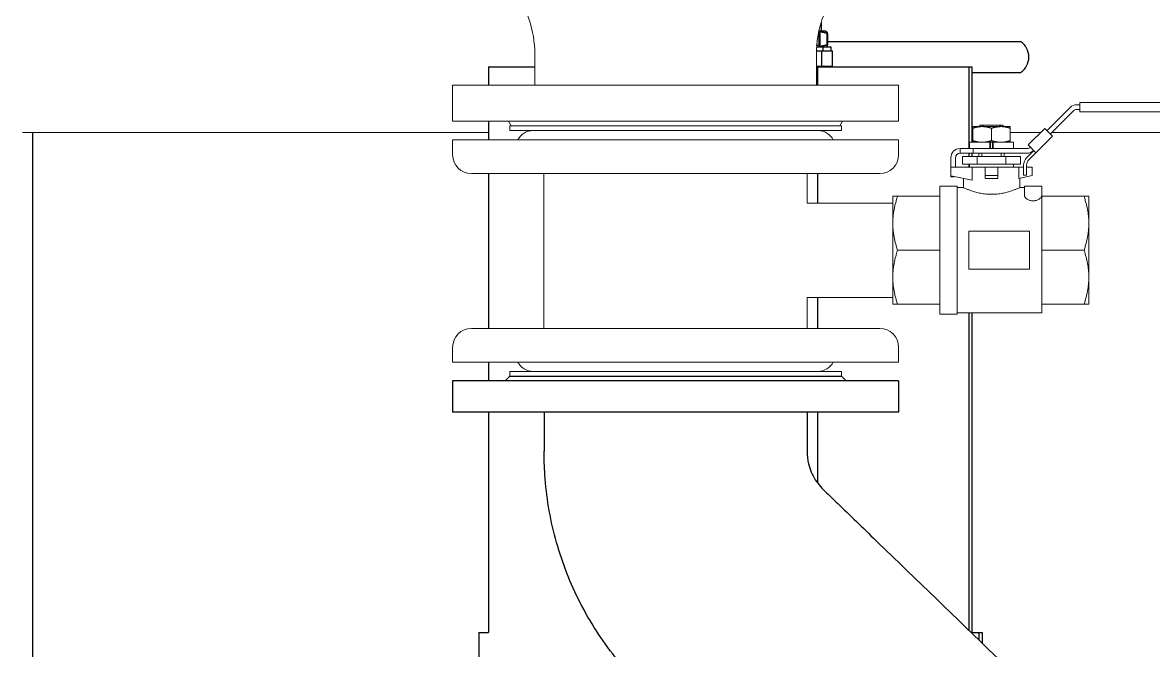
# Model space of a CAD drawing. Header units: millimetres. Extents: x -4172 to 126100, y -2 to 142133.
# Drawn here: x 89359 to 91166, y 22352 to 23355 of the extents above; entities that cross this region are included whole.
import ezdxf

# ---------------------------------------------------------------- set-up
doc = ezdxf.new("R2010")
doc.units = ezdxf.units.MM
doc.header["$LTSCALE"] = 100
doc.layers.add('P_Biomass (BM)', color=150, linetype='Continuous', lineweight=18, true_color=0x007fff)
doc.layers.add('P_Cable Ducts (CD)', color=30, linetype='Continuous', lineweight=18, true_color=0xff7f00)
doc.layers.add('Visible', color=7, linetype='Continuous', lineweight=25)

msp = doc.modelspace()

# ---------------------------------------------------------------- linework, layer by layer
at = {"layer": 'P_Biomass (BM)'}
for p, q in [((90177.11, 23305.4), (90177.11, 23255.4)), ((90627.11, 23305.4), (90627.11, 23255.4)), ((90045.86, 23255.4), (90758.36, 23255.4)), ((90045.86, 23255.4), (90045.86, 23197.9)), ((90758.36, 23255.4), (90758.36, 23197.9)), ((90995.58, 23182.86), (91032.47, 23219.76)), ((91043.08, 23224.15), (91048.08, 23224.15)), ((91043.08, 23216.65), (91048.08, 23216.65)), ((91048.08, 23227.9), (91376.89, 23227.9)), ((91048.08, 23227.9), (91048.08, 23224.15)), ((91048.08, 23216.65), (91048.08, 23224.15)), ((91048.08, 23216.65), (91048.08, 23212.9)), ((91000.88, 23177.56), (91037.78, 23214.45)), ((91376.89, 23212.9), (91048.08, 23212.9)), ((90045.86, 23197.9), (90758.36, 23197.9)), ((90139.61, 23190.4), (90135.28, 23197.9)), ((90137.11, 23190.4), (90667.11, 23190.4)), ((90137.11, 23190.4), (90137.11, 23182.9)), ((90137.11, 23182.9), (90667.11, 23182.9)), ((90664.61, 23190.4), (90668.94, 23197.9)), ((90667.11, 23190.4), (90667.11, 23182.9)), ((90891.87, 23189.15), (90876.87, 23189.15)), ((90876.87, 23186.47), (90876.87, 23189.15)), ((90876.87, 23166.83), (90876.87, 23186.47)), ((90889.37, 23191.65), (90886.87, 23189.15)), ((90889.37, 23191.65), (90894.62, 23191.65)), ((90921.87, 23189.15), (90891.87, 23189.15)), ((90894.62, 23191.65), (90919.11, 23191.65)), ((90906.87, 23166.83), (90906.87, 23186.47)), ((90919.11, 23191.65), (90924.37, 23191.65)), ((90936.87, 23189.15), (90921.87, 23189.15)), ((90924.37, 23191.65), (90926.87, 23189.15)), ((90936.87, 23186.47), (90936.87, 23189.15)), ((90936.87, 23166.83), (90936.87, 23186.47)), ((90965.53, 23159.88), (90992.04, 23186.4)), ((90994.7, 23183.75), (90992.04, 23186.4)), ((91001.77, 23176.68), (90994.7, 23183.75)), ((90045.86, 23167.9), (90758.36, 23167.9)), ((90045.86, 23167.9), (90045.86, 23144.15)), ((90758.36, 23167.9), (90758.36, 23144.15)), ((90904.12, 23164.15), (90871.87, 23164.15)), ((90871.87, 23154.15), (90871.87, 23164.15)), ((90876.87, 23166.83), (90876.87, 23164.15)), ((90904.51, 23164.15), (90904.12, 23164.15)), ((90904.12, 23164.15), (90904.12, 23154.15)), ((90904.51, 23164.15), (90909.22, 23164.15)), ((90905.28, 23154.15), (90905.28, 23164.15)), ((90908.46, 23154.15), (90908.46, 23164.15)), ((90909.22, 23164.15), (90909.61, 23164.15)), ((90941.87, 23164.15), (90909.61, 23164.15)), ((90909.61, 23164.15), (90909.61, 23154.15)), ((90936.87, 23166.83), (90936.87, 23164.15)), ((90941.87, 23154.15), (90941.87, 23164.15)), ((91004.42, 23174.02), (90977.9, 23147.51)), ((91004.42, 23174.02), (91001.77, 23176.68)), ((90877.52, 23154.15), (90856.87, 23154.15)), ((90856.87, 23146.65), (90856.87, 23154.15)), ((90877.52, 23146.65), (90856.87, 23146.65)), ((90877.52, 23154.15), (90885.22, 23154.15)), ((90877.52, 23154.15), (90877.52, 23146.65)), ((90877.52, 23146.65), (90963.76, 23146.65)), ((90904.12, 23154.15), (90885.22, 23154.15)), ((90886.87, 23146.65), (90886.87, 23141.65)), ((90891.25, 23146.65), (90891.25, 23141.65)), ((90904.7, 23154.15), (90904.12, 23154.15)), ((90904.7, 23154.15), (90909.03, 23154.15)), ((90909.03, 23154.15), (90909.61, 23154.15)), ((90928.52, 23154.15), (90909.61, 23154.15)), ((90922.48, 23141.65), (90922.48, 23146.65)), ((90926.87, 23146.65), (90926.87, 23141.65)), ((90928.52, 23154.15), (90963.76, 23154.15)), ((90974.37, 23151.04), (90963.13, 23139.81)), ((90965.53, 23159.88), (90968.18, 23157.23)), ((90977.9, 23147.51), (90966.67, 23136.27)), ((90968.18, 23157.23), (90975.25, 23150.16)), ((90975.25, 23150.16), (90977.9, 23147.51)), ((90841.87, 23124.15), (90841.87, 23139.15)), ((90849.37, 23139.15), (90849.37, 23124.15)), ((90860.68, 23141.65), (90860.68, 23129.15)), ((90860.68, 23141.65), (90883.77, 23141.65)), ((90860.68, 23129.15), (90883.77, 23129.15)), ((90871.87, 23129.15), (90871.87, 23124.15)), ((90883.77, 23141.65), (90929.96, 23141.65)), ((90883.77, 23129.15), (90883.77, 23141.65)), ((90883.77, 23129.15), (90929.96, 23129.15)), ((90929.96, 23141.65), (90953.05, 23141.65)), ((90929.96, 23129.15), (90929.96, 23141.65)), ((90929.96, 23129.15), (90953.05, 23129.15)), ((90941.87, 23129.15), (90941.87, 23124.15)), ((90953.05, 23129.15), (90953.05, 23141.65)), ((90958.01, 23127.43), (90958.01, 23111.82)), ((90963.01, 23127.43), (90963.01, 23111.82)), ((90075.86, 23114.15), (90098.44, 23114.15)), ((90103.04, 23114.15), (90098.44, 23114.15)), ((90103.04, 23114.15), (90271.73, 23114.15)), ((90191.73, 22866.65), (90191.73, 23114.15)), ((90282.83, 23114.15), (90271.73, 23114.15)), ((90282.83, 23114.15), (90521.39, 23114.15)), ((90532.49, 23114.15), (90521.39, 23114.15)), ((90532.49, 23114.15), (90701.17, 23114.15)), ((90612.48, 23067.03), (90612.48, 23114.15)), ((90705.77, 23114.15), (90701.17, 23114.15)), ((90705.77, 23114.15), (90728.36, 23114.15)), ((90875.74, 23124.15), (90841.72, 23124.15)), ((90841.72, 23124.15), (90841.72, 23110.26)), ((90841.72, 23110.26), (90875.74, 23103.58)), ((90841.87, 23109.15), (90841.87, 23110.23)), ((90847.36, 23109.15), (90841.87, 23109.15)), ((90875.74, 23124.15), (90896.87, 23124.15)), ((90875.74, 23103.58), (90875.74, 23124.15)), ((90916.87, 23124.15), (90896.87, 23124.15)), ((90896.87, 23110.99), (90896.87, 23124.15)), ((90916.87, 23110.99), (90896.87, 23110.99)), ((90896.87, 23106.08), (90896.87, 23110.99)), ((90916.87, 23124.15), (90950.74, 23124.15)), ((90916.87, 23110.99), (90916.87, 23124.15)), ((90916.87, 23106.08), (90916.87, 23110.99)), ((90950.74, 23124.15), (90950.74, 23106.08)), ((90958.01, 23124.15), (90950.74, 23124.15)), ((90950.74, 23106.08), (90971.95, 23110.99)), ((90963.01, 23111.82), (90958.01, 23111.82)), ((90971.95, 23124.15), (90963.01, 23124.15)), ((90971.95, 23110.99), (90971.95, 23124.15)), ((90824.12, 22889.15), (90824.12, 23094.15)), ((90824.12, 23094.15), (90851.87, 23094.15)), ((90851.87, 22889.15), (90851.87, 23094.15)), ((90851.87, 23091.65), (90861.87, 23091.65)), ((90861.87, 23106.31), (90861.87, 23091.65)), ((90951.87, 23106.34), (90951.87, 23091.65)), ((90951.87, 23091.65), (90959.37, 23091.65)), ((90987.37, 23094.15), (90959.37, 23094.15)), ((90959.37, 23079.65), (90959.37, 23094.15)), ((90987.37, 23079.65), (90987.37, 23094.15)), ((90749.12, 23034.78), (90749.12, 23077.9)), ((90756.82, 23077.9), (90749.12, 23077.9)), ((90824.12, 23077.9), (90756.82, 23077.9)), ((90987.37, 23079.65), (90987.37, 22891.65)), ((90987.37, 23077.9), (91054.66, 23077.9)), ((91062.37, 23077.9), (91054.66, 23077.9)), ((91062.37, 23034.78), (91062.37, 23077.9)), ((90749.12, 23067.03), (90612.48, 23067.03)), ((90749.12, 22948.53), (90749.12, 23034.78)), ((90967.36, 23022.07), (90870.51, 23022.07)), ((90870.51, 23022.07), (90870.51, 22991.65)), ((90967.36, 22991.65), (90967.36, 23022.07)), ((91062.37, 22948.53), (91062.37, 23034.78)), ((90824.12, 22991.65), (90756.82, 22991.65)), ((90870.51, 22991.65), (90870.51, 22961.23)), ((90967.36, 22961.23), (90967.36, 22991.65)), ((90987.37, 22991.65), (91054.66, 22991.65)), ((90749.12, 22905.4), (90749.12, 22948.53)), ((90870.51, 22961.23), (90967.36, 22961.23)), ((91062.37, 22905.4), (91062.37, 22948.53)), ((90612.48, 22866.65), (90612.48, 22916.28)), ((90749.12, 22916.28), (90612.48, 22916.28)), ((90749.12, 22905.4), (90756.82, 22905.4)), ((90824.12, 22905.4), (90756.82, 22905.4)), ((90851.87, 22891.65), (90987.37, 22891.65)), ((90987.37, 22905.4), (91054.66, 22905.4)), ((91054.66, 22905.4), (91062.37, 22905.4)), ((90824.12, 22889.15), (90851.87, 22889.15)), ((90098.44, 22866.65), (90075.86, 22866.65)), ((90098.44, 22866.65), (90103.04, 22866.65)), ((90271.73, 22866.65), (90103.04, 22866.65)), ((90271.73, 22866.65), (90282.83, 22866.65)), ((90521.39, 22866.65), (90282.83, 22866.65)), ((90521.39, 22866.65), (90532.49, 22866.65)), ((90701.17, 22866.65), (90532.49, 22866.65)), ((90701.17, 22866.65), (90705.77, 22866.65)), ((90728.36, 22866.65), (90705.77, 22866.65)), ((90045.86, 22812.9), (90045.86, 22836.65)), ((90758.36, 22812.9), (90758.36, 22836.65)), ((90758.36, 22812.9), (90045.86, 22812.9)), ((90667.11, 22797.9), (90137.11, 22797.9)), ((90137.11, 22790.4), (90137.11, 22797.9)), ((90667.11, 22790.4), (90137.11, 22790.4)), ((90667.11, 22790.4), (90667.11, 22797.9))]:
    msp.add_line(p, q, dxfattribs=at)
for centre, radius, start, end in [((90005.85, 23305.4), 171.26, 0, 37.01368), ((90798.37, 23305.4), 171.26, 142.98632, 180), ((91043.08, 23209.15), 15, 90, 135), ((91043.08, 23209.15), 7.5, 90, 135), ((90174.61, 23155.4), 27.5, 90, 152.96431), ((90629.61, 23155.4), 27.5, 27.03569, 90), ((90075.86, 23144.15), 30, 180, 270), ((90728.36, 23144.15), 30, 270, 0), ((90856.87, 23139.15), 15, 90, 180), ((90856.87, 23139.15), 7.5, 90, 180), ((90963.76, 23161.65), 7.5, 270, 315), ((90963.76, 23161.65), 15, 270, 315), ((90975.51, 23127.43), 17.5, 135, 180), ((90975.51, 23127.43), 12.5, 135, 180), ((90075.86, 22836.65), 30, 90, 180), ((90728.36, 22836.65), 30, 0, 90), ((90174.61, 22825.4), 27.5, 207.03569, 270), ((90629.61, 22825.4), 27.5, 270, 332.96431)]:
    msp.add_arc(centre, radius, start, end, dxfattribs=at)
msp.add_ellipse((90906.87, 23095.93), major_axis=(45, 0), ratio=0.2313419, start_param=1.3467032, end_param=1.7948894, dxfattribs=at)
for points, weights in [([(90891.87, 23189.15), (90884.9, 23189.15), (90876.87, 23186.47)], [1.79385662014, 1.79385662014, 1.66506350946]), ([(90894.62, 23191.65), (90893.05, 23190.55), (90891.25, 23189.15)], [1.09389498572, 1.12552357002, 1.14874156311]), ([(90906.87, 23186.47), (90898.83, 23189.15), (90891.87, 23189.15)], [1.66506350946, 1.79385662014, 1.79385662014]), ([(90921.87, 23189.15), (90914.9, 23189.15), (90906.87, 23186.47)], [1.79385662014, 1.79385662014, 1.66506350946]), ([(90922.48, 23189.15), (90920.68, 23190.55), (90919.11, 23191.65)], [1.14874156311, 1.12552357002, 1.09389498572]), ([(90936.87, 23186.47), (90928.83, 23189.15), (90921.87, 23189.15)], [1.66506350946, 1.79385662014, 1.79385662014]), ([(90891.87, 23164.15), (90884.9, 23164.15), (90876.87, 23166.83)], [1.79385662014, 1.79385662014, 1.66506350946]), ([(90906.87, 23166.83), (90898.83, 23164.15), (90891.87, 23164.15)], [1.66506350946, 1.79385662014, 1.79385662014]), ([(90921.87, 23164.15), (90914.9, 23164.15), (90906.87, 23166.83)], [1.79385662014, 1.79385662014, 1.66506350946]), ([(90936.87, 23166.83), (90928.83, 23164.15), (90921.87, 23164.15)], [1.66506350946, 1.79385662014, 1.79385662014]), ([(90749.12, 23034.78), (90749.12, 23054.79), (90756.82, 23077.9)], [1.77816775413, 1.77816775413, 1.65050105335]), ([(91054.66, 23077.9), (91062.37, 23054.79), (91062.37, 23034.78)], [1.65050105335, 1.77816775413, 1.77816775413]), ([(90756.82, 22991.65), (90749.12, 23014.76), (90749.12, 23034.78)], [1.65050105335, 1.77816775413, 1.77816775413]), ([(91062.37, 23034.78), (91062.37, 23014.76), (91054.66, 22991.65)], [1.77816775413, 1.77816775413, 1.65050105335]), ([(90749.12, 22948.53), (90749.12, 22968.54), (90756.82, 22991.65)], [1.77816775413, 1.77816775413, 1.65050105335]), ([(91054.66, 22991.65), (91062.37, 22968.54), (91062.37, 22948.53)], [1.65050105335, 1.77816775413, 1.77816775413]), ([(90756.82, 22905.4), (90749.12, 22928.51), (90749.12, 22948.53)], [1.65050105335, 1.77816775413, 1.77816775413]), ([(91062.37, 22948.53), (91062.37, 22928.51), (91054.66, 22905.4)], [1.77816775413, 1.77816775413, 1.65050105335])]:
    msp.add_rational_spline(points, weights, degree=2, dxfattribs=at)
for points, knots in [([(90098.44, 23114.15), (90098.58, 23114.15), (90098.74, 23114.15), (90099.53, 23114.16), (90100.4, 23114.16), (90101.99, 23114.15), (90102.5, 23114.15), (90103.04, 23114.15)], [-2.19527918, -2.19527918, -2.19527918, -2.19527918, -2.09934923, -2.09934923, -1.8229843, -1.8229843, -1.70977025, -1.70977025, -1.70977025, -1.70977025]), ([(90271.73, 23114.15), (90272.38, 23114.15), (90273.05, 23114.15), (90275.73, 23114.16), (90277.85, 23114.16), (90280.98, 23114.15), (90281.9, 23114.15), (90282.83, 23114.15)], [-2.19527918, -2.19527918, -2.19527918, -2.19527918, -2.09934923, -2.09934923, -1.8229843, -1.8229843, -1.70977025, -1.70977025, -1.70977025, -1.70977025]), ([(90521.39, 23114.15), (90522.17, 23114.15), (90522.95, 23114.15), (90525.95, 23114.16), (90528.1, 23114.16), (90530.93, 23114.15), (90531.72, 23114.15), (90532.49, 23114.15)], [-2.19527918, -2.19527918, -2.19527918, -2.19527918, -2.09934923, -2.09934923, -1.8229843, -1.8229843, -1.70977025, -1.70977025, -1.70977025, -1.70977025]), ([(90701.17, 23114.15), (90701.63, 23114.15), (90702.07, 23114.15), (90703.63, 23114.16), (90704.54, 23114.16), (90705.41, 23114.15), (90705.61, 23114.15), (90705.77, 23114.15)], [-2.19527918, -2.19527918, -2.19527918, -2.19527918, -2.09934923, -2.09934923, -1.8229843, -1.8229843, -1.70977025, -1.70977025, -1.70977025, -1.70977025]), ([(90951.87, 23091.65), (90951.87, 23091.65), (90951.59, 23091.52), (90950.43, 23091.01), (90949.55, 23090.62), (90947.24, 23089.65), (90945.81, 23089.06), (90942.52, 23087.79), (90940.66, 23087.12), (90936.71, 23085.79), (90934.48, 23085.09), (90929.6, 23083.77), (90926.97, 23083.15), (90921.44, 23082.09), (90918.54, 23081.67), (90912.69, 23081.1), (90909.74, 23080.95), (90903.99, 23080.95), (90901.04, 23081.1), (90895.19, 23081.67), (90892.3, 23082.09), (90886.77, 23083.15), (90884.13, 23083.77), (90879.26, 23085.09), (90877.02, 23085.79), (90873.07, 23087.12), (90871.21, 23087.79), (90867.92, 23089.06), (90866.49, 23089.65), (90864.18, 23090.62), (90863.3, 23091.01), (90862.15, 23091.52), (90861.87, 23091.65), (90861.87, 23091.65)], [-8.2674489, -8.2674489, -8.2674489, -8.2674489, -7.9232642, -7.9232642, -7.5790796, -7.5790796, -7.2348949, -7.2348949, -6.8907103, -6.8907103, -6.5459409, -6.5459409, -6.2011714, -6.2011714, -5.856402, -5.856402, -5.5116326, -5.5116326, -5.1668632, -5.1668632, -4.8220937, -4.8220937, -4.4773243, -4.4773243, -4.1325549, -4.1325549, -3.7883702, -3.7883702, -3.4441856, -3.4441856, -3.1000009, -3.1000009, -2.7558163, -2.7558163, -2.7558163, -2.7558163]), ([(90959.37, 23079.65), (90959.37, 23078.66), (90959.75, 23077.53), (90961.28, 23075.31), (90962.43, 23074.21), (90964.97, 23072.54), (90966.45, 23071.8), (90969.76, 23070.78), (90971.6, 23070.5), (90973.37, 23070.5), (90975.13, 23070.5), (90976.97, 23070.78), (90980.28, 23071.8), (90981.76, 23072.54), (90984.3, 23074.21), (90985.45, 23075.31), (90986.99, 23077.53), (90987.37, 23078.66), (90987.37, 23079.65)], [-0.9250144, -0.9250144, -0.9250144, -0.9250144, -0.6741474, -0.6741474, -0.4232803, -0.4232803, -0.2116401, -0.2116401, 0, 0, 0, 0.2116401, 0.2116401, 0.4232803, 0.4232803, 0.6741474, 0.6741474, 0.9250144, 0.9250144, 0.9250144, 0.9250144]), ([(90103.04, 22866.65), (90102.84, 22866.65), (90102.65, 22866.65), (90100.54, 22866.65), (90099.22, 22866.65), (90098.51, 22866.65), (90098.48, 22866.65), (90098.44, 22866.65)], [-3.22529875, -3.22529875, -3.22529875, -3.22529875, -3.17709695, -3.17709695, -2.68834505, -2.68834505, -2.65935601, -2.65935601, -2.65935601, -2.65935601]), ([(90282.83, 22866.65), (90282.04, 22866.65), (90281.26, 22866.65), (90278.26, 22866.64), (90276.12, 22866.64), (90273.29, 22866.65), (90272.49, 22866.65), (90271.73, 22866.65)], [-2.19527918, -2.19527918, -2.19527918, -2.19527918, -2.09934923, -2.09934923, -1.8229843, -1.8229843, -1.70977025, -1.70977025, -1.70977025, -1.70977025]), ([(90532.49, 22866.65), (90531.84, 22866.65), (90531.17, 22866.65), (90528.49, 22866.64), (90526.36, 22866.64), (90523.23, 22866.65), (90522.31, 22866.65), (90521.39, 22866.65)], [-2.19527918, -2.19527918, -2.19527918, -2.19527918, -2.09934923, -2.09934923, -1.8229843, -1.8229843, -1.70977025, -1.70977025, -1.70977025, -1.70977025]), ([(90705.77, 22866.65), (90705.64, 22866.65), (90705.47, 22866.65), (90704.68, 22866.64), (90703.82, 22866.64), (90702.22, 22866.65), (90701.72, 22866.65), (90701.17, 22866.65)], [-2.19527918, -2.19527918, -2.19527918, -2.19527918, -2.09934923, -2.09934923, -1.8229843, -1.8229843, -1.70977025, -1.70977025, -1.70977025, -1.70977025])]:
    msp.add_open_spline(points, degree=3, knots=knots, dxfattribs=at)
at = {"layer": 'P_Cable Ducts (CD)'}
for p, q in [((89379.66, 23180.03), (89358.8, 23180.03)), ((89379.66, 23180.03), (90103.1, 23180.03)), ((90875.63, 23180.03), (90876.87, 23180.03)), ((90936.87, 23180.03), (90985.67, 23180.03)), ((91003.35, 23180.03), (91596.8, 23180.03))]:
    msp.add_line(p, q, dxfattribs=at)
at = {"layer": 'Visible'}
for p, q in [((90635.43, 23341.65), (90635.43, 23355.4)), ((90630.83, 23340.91), (90631.82, 23340.34)), ((90641.93, 23341.65), (90630.99, 23341.65)), ((90631.15, 23338.23), (90631.15, 23320.07)), ((90632.39, 23338.23), (90632.39, 23320.07)), ((90641.93, 23341.65), (90644.2, 23340.34)), ((90643.54, 23338.23), (90643.54, 23320.07)), ((90644.77, 23338.23), (90644.77, 23320.07)), ((90644.77, 23325.4), (90953.18, 23325.4)), ((90627.18, 23310.4), (90635.71, 23310.4)), ((90627.48, 23316.65), (90638.05, 23316.65)), ((90629.55, 23316.65), (90631.82, 23317.96)), ((90635.71, 23310.4), (90638.02, 23310.4)), ((90635.71, 23285.4), (90635.71, 23310.4)), ((90638.02, 23310.4), (90650.4, 23310.4)), ((90638.05, 23316.65), (90650.43, 23316.65)), ((90638.05, 23310.4), (90638.05, 23316.65)), ((90641.93, 23316.65), (90644.2, 23317.96)), ((90650.4, 23310.4), (90652.71, 23310.4)), ((90650.43, 23310.4), (90650.43, 23316.65)), ((90652.71, 23285.4), (90652.71, 23310.4)), ((90103.1, 23284.65), (90177.11, 23284.65)), ((90103.1, 23284.65), (90103.1, 23255.4)), ((90635.71, 23285.4), (90627.11, 23285.4)), ((90627.11, 23284.65), (90628.97, 23284.65)), ((90628.97, 23284.65), (90870.81, 23284.65)), ((90628.97, 23284.65), (90628.97, 23255.4)), ((90652.71, 23285.4), (90635.71, 23285.4)), ((90870.81, 23284.65), (90875.63, 23284.65)), ((90870.81, 23284.65), (90870.81, 23154.15)), ((90875.63, 23284.65), (90875.63, 23164.15)), ((90875.63, 23275.4), (90953.18, 23275.4)), ((89375.18, 20735.4), (89375.18, 23180.03)), ((90103.1, 23197.9), (90103.1, 23167.9)), ((90870.81, 23146.65), (90870.81, 23141.65)), ((90875.63, 23146.65), (90875.63, 23141.65)), ((90870.81, 23129.15), (90870.81, 23124.15)), ((90103.1, 23114.15), (90103.1, 22866.65)), ((90628.97, 23114.15), (90628.97, 23067.03)), ((90628.97, 22916.28), (90628.97, 22866.65)), ((90870.81, 22891.65), (90870.81, 22384.03)), ((90875.63, 22891.65), (90875.63, 22380.4)), ((90103.1, 22812.9), (90103.1, 22782.9)), ((90758.36, 22782.9), (90045.86, 22782.9)), ((90045.86, 22782.9), (90045.86, 22732.9)), ((90137.11, 22790.4), (90129.61, 22782.9)), ((90137.11, 22790.4), (90667.11, 22790.4)), ((90667.11, 22790.4), (90674.61, 22782.9)), ((90758.36, 22782.9), (90758.36, 22732.9)), ((90758.36, 22732.9), (90045.86, 22732.9)), ((90103.1, 22732.9), (90103.1, 22380.4)), ((90192.11, 22732.9), (90192.11, 22670.4)), ((90612.11, 22732.9), (90612.11, 22670.4)), ((90628.97, 22732.9), (90628.97, 22619.46)), ((90087.74, 22380.4), (90103.1, 22380.4)), ((90087.74, 22380.4), (90087.74, 22340.4)), ((90874.57, 22380.4), (90886.93, 22380.4)), ((90886.93, 22368.45), (90886.93, 22380.4)), ((90886.93, 22380.4), (90891.87, 22380.4)), ((90891.87, 22380.4), (90891.87, 22363.67))]:
    msp.add_line(p, q, dxfattribs=at)
msp.add_arc((90936.6, 23300.4), 30, 303.55731, 56.44269, dxfattribs=at)
for points, weights in [([(90631.15, 23338.23), (90630.74, 23338.36), (90630.33, 23338.49)], [1, 1.00456872515, 1.0088675967]), ([(90632.39, 23338.23), (90631.77, 23342.19), (90631.15, 23338.23)], [1, 1.15470053838, 1]), ([(90643.54, 23338.23), (90637.25, 23340.28), (90631.8, 23340.35)], [1, 1.07438314461, 1.07723645151]), ([(90644.77, 23338.23), (90644.16, 23342.19), (90643.54, 23338.23)], [1, 1.15470053838, 1]), ([(90627.65, 23319.06), (90629.35, 23319.48), (90631.15, 23320.07)], [1.03527680624, 1.02030297579, 1]), ([(90631.15, 23320.07), (90631.77, 23316.11), (90632.39, 23320.07)], [1, 1.15470053838, 1]), ([(90631.8, 23317.95), (90637.25, 23318.03), (90643.54, 23320.07)], [1.07723645151, 1.07438314461, 1]), ([(90643.54, 23320.07), (90644.16, 23316.11), (90644.77, 23320.07)], [1, 1.15470053838, 1])]:
    msp.add_rational_spline(points, weights, degree=2, dxfattribs=at)
for points, knots in [([(90310.33, 22335.4), (90307.4, 22339), (90304.52, 22342.63), (90280.62, 22373.56), (90262.17, 22403.04), (90231.52, 22464.8), (90219.18, 22497.4), (90201.22, 22564.05), (90195.51, 22598.42), (90192.42, 22645.35), (90192.11, 22657.88), (90192.11, 22670.4)], [3.3130051, 3.3130051, 3.3130051, 3.3130051, 3.869523, 3.869523, 8.0031577, 8.0031577, 12.1450091, 12.1450091, 16.2862819, 16.2862819, 17.788728, 17.788728, 17.788728, 17.788728]), ([(90612.11, 22670.4), (90612.11, 22663.63), (90612.9, 22656.81), (90616.65, 22641.28), (90620.34, 22632.6), (90630.11, 22617.06), (90636.65, 22610.43), (90650.12, 22597.36), (90657.01, 22590.71), (90684.55, 22564.09), (90705.21, 22544.12), (90787.82, 22464.26), (90849.78, 22404.36), (90937.01, 22320.03), (90962.29, 22295.6), (90987.56, 22271.17)], [0, 0, 0, 0, 0.8125459, 0.8125459, 1.917706, 1.917706, 3.0216925, 3.0216925, 4.1713913, 4.1713913, 7.6204797, 7.6204797, 17.967744, 17.967744, 22.188456, 22.188456, 22.188456, 22.188456])]:
    msp.add_open_spline(points, degree=3, knots=knots, dxfattribs=at)

doc.saveas('drawing.dxf')
